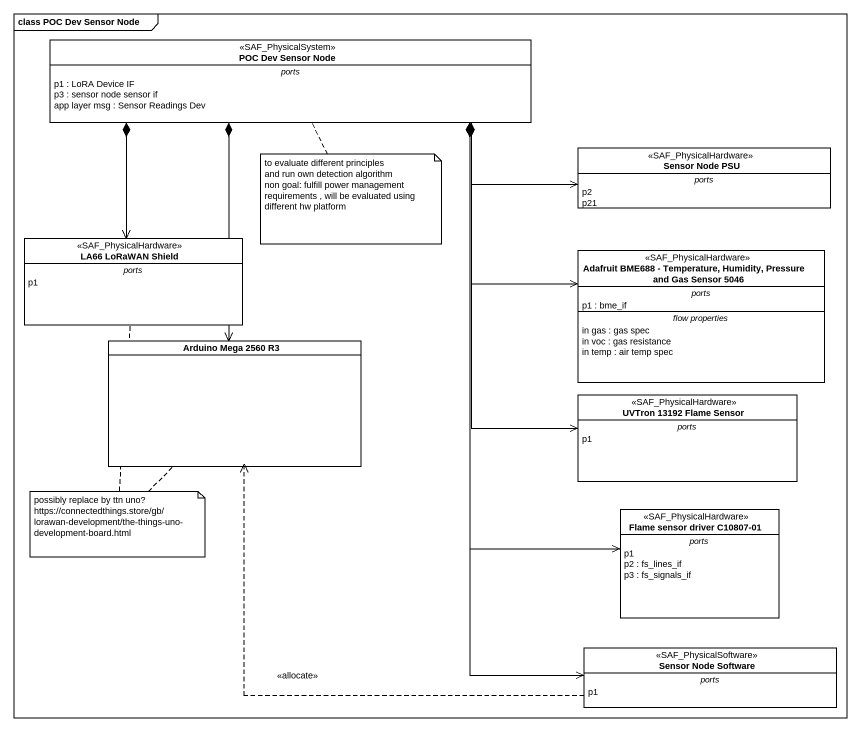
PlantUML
@startuml
mainframe class POC Dev Sensor Node
hide circle
hide empty members
class "POC Dev Sensor Node" as POC_Dev_Sensor_Node <<SAF_PhysicalSystem>> {
  -- ports --
  p1 : LoRA Device IF
  p3 : sensor node sensor if
  app layer msg : Sensor Readings Dev
}
class "Sensor Node PSU" as Sensor_Node_PSU <<SAF_PhysicalHardware>> {
  -- ports --
  p2
  p21
}
class "LA66 LoRaWAN Shield" as LA66_LoRaWAN_Shield <<SAF_PhysicalHardware>> {
  -- ports --
  p1
}
class "Adafruit BME688 - Temperature, Humidity, Pressure and Gas Sensor 5046" as Adafruit_BME688_Temperature <<SAF_PhysicalHardware>> {
  -- ports --
  p1 : bme_if
  -- flow properties --
  in gas : gas spec
  in voc : gas resistance
  in temp : air temp spec
}
class "Arduino Mega 2560 R3" as Arduino_Mega_2560_R3
class "UVTron 13192 Flame Sensor" as UVTron_13192_Flame_Sensor <<SAF_PhysicalHardware>> {
  -- ports --
  p1
}
class "Flame sensor driver C10807-01" as Flame_sensor_driver_C10807 <<SAF_PhysicalHardware>> {
  -- ports --
  p1
  p2 : fs_lines_if
  p3 : fs_signals_if
}
class "Sensor Node Software" as Sensor_Node_Software <<SAF_PhysicalSoftware>> {
  -- ports --
  p1
}
POC_Dev_Sensor_Node *-right-> Sensor_Node_PSU
POC_Dev_Sensor_Node *--> LA66_LoRaWAN_Shield
POC_Dev_Sensor_Node *-right-> Adafruit_BME688_Temperature
POC_Dev_Sensor_Node *--> Arduino_Mega_2560_R3
POC_Dev_Sensor_Node *--> UVTron_13192_Flame_Sensor
POC_Dev_Sensor_Node *--> Flame_sensor_driver_C10807
POC_Dev_Sensor_Node *--> Sensor_Node_Software
Sensor_Node_Software .left.> Arduino_Mega_2560_R3 : <<allocate>>
note bottom of POC_Dev_Sensor_Node
  to evaluate different principles
  and run own detection algorithm
  non goal: fulfill power management requirements , will be evaluated using different hw platform
end note
note as N2
  possibly replace by ttn uno?
  https://connectedthings.store/gb/lorawan-development/the-things-uno-development-board.html
end note
N2 .. LA66_LoRaWAN_Shield
N2 .. Arduino_Mega_2560_R3
@enduml
